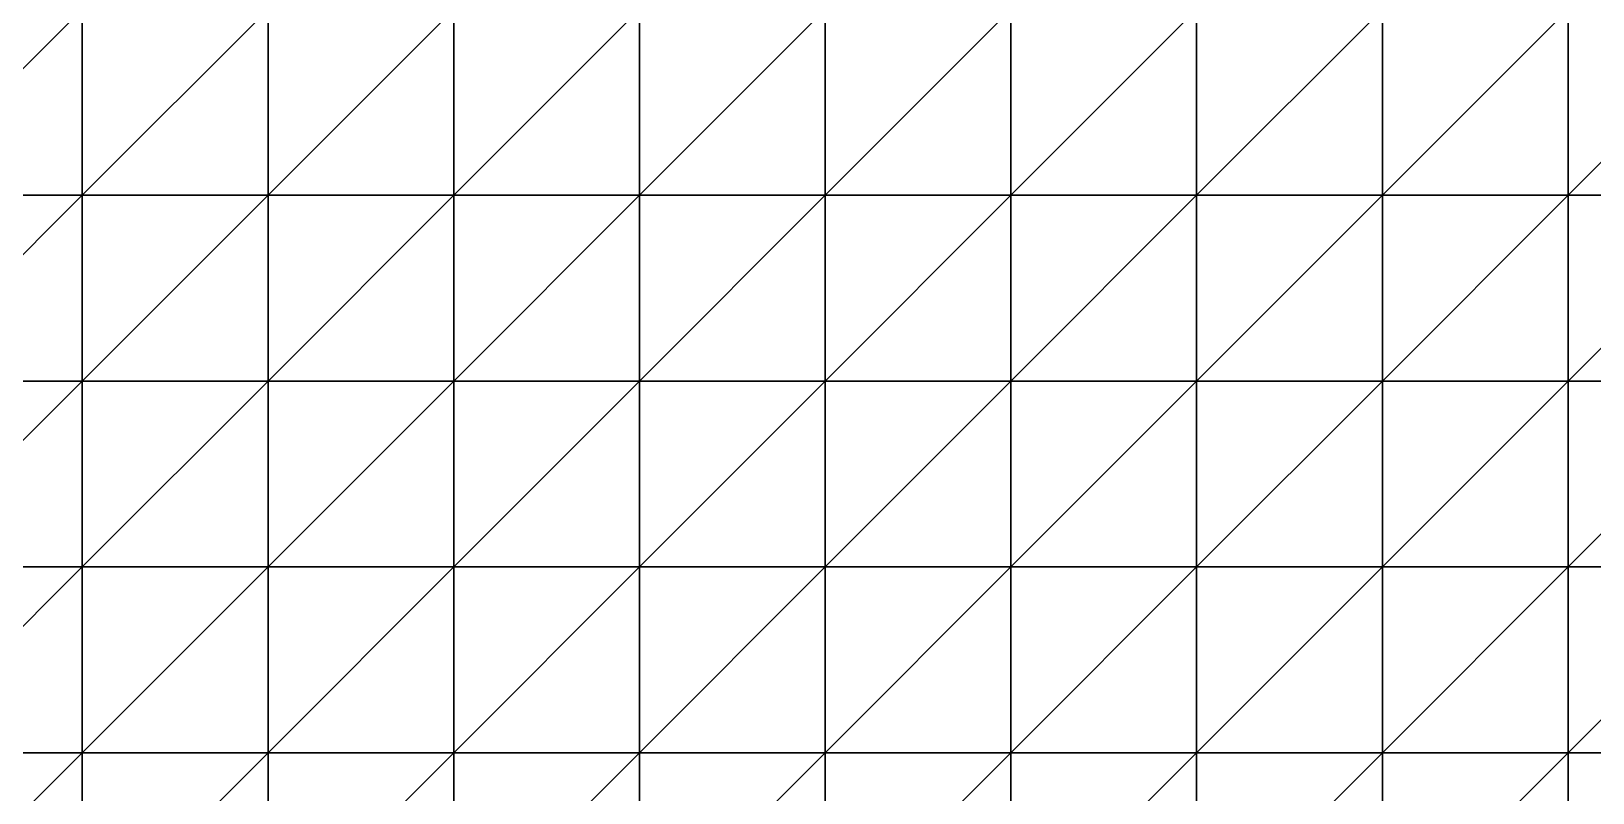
# Model space of a CAD drawing. Extents: x 292020 to 295740, y 4557680 to 4560040.
# Drawn here: x 293434.5 to 293602.7, y 4558215.7 to 4558297.7 of the extents above; entities that cross this region are included whole.
import ezdxf

# ---------------------------------------------------------------- set-up
doc = ezdxf.new("R2010")
doc.units = 0
doc.layers.add('RUN201_4_-_RUN201_NODOMAIN5_20X', color=7, linetype='CONTINUOUS')

msp = doc.modelspace()

# ---------------------------------------------------------------- linework, layer by layer
at = {"layer": 'RUN201_4_-_RUN201_NODOMAIN5_20X'}
for points in [[(293420, 4558300, 1840), (293420, 4558280, 1840), (293440, 4558300, 1840)], [(293440, 4558300, 1840), (293420, 4558280, 1840), (293440, 4558280, 1840)], [(293440, 4558300, 1940), (293420, 4558280, 1940), (293420, 4558300, 1940)], [(293440, 4558280, 1940), (293420, 4558280, 1940), (293440, 4558300, 1940)], [(293440, 4558300, 1840), (293440, 4558280, 1840), (293460, 4558300, 1840)], [(293460, 4558300, 1840), (293440, 4558280, 1840), (293460, 4558280, 1840)], [(293460, 4558300, 1940), (293440, 4558280, 1940), (293440, 4558300, 1940)], [(293460, 4558280, 1940), (293440, 4558280, 1940), (293460, 4558300, 1940)], [(293460, 4558300, 1840), (293460, 4558280, 1840), (293480, 4558300, 1840)], [(293480, 4558300, 1840), (293460, 4558280, 1840), (293480, 4558280, 1840)], [(293480, 4558300, 1940), (293460, 4558280, 1940), (293460, 4558300, 1940)], [(293480, 4558280, 1940), (293460, 4558280, 1940), (293480, 4558300, 1940)], [(293480, 4558300, 1840), (293480, 4558280, 1840), (293500, 4558300, 1840)], [(293500, 4558300, 1840), (293480, 4558280, 1840), (293500, 4558280, 1840)], [(293500, 4558300, 1940), (293480, 4558280, 1940), (293480, 4558300, 1940)], [(293500, 4558280, 1940), (293480, 4558280, 1940), (293500, 4558300, 1940)], [(293500, 4558300, 1840), (293500, 4558280, 1840), (293520, 4558300, 1840)], [(293520, 4558300, 1840), (293500, 4558280, 1840), (293520, 4558280, 1840)], [(293520, 4558300, 1940), (293500, 4558280, 1940), (293500, 4558300, 1940)], [(293520, 4558280, 1940), (293500, 4558280, 1940), (293520, 4558300, 1940)], [(293520, 4558300, 1840), (293520, 4558280, 1840), (293540, 4558300, 1840)], [(293540, 4558300, 1840), (293520, 4558280, 1840), (293540, 4558280, 1840)], [(293540, 4558300, 1940), (293520, 4558280, 1940), (293520, 4558300, 1940)], [(293540, 4558280, 1940), (293520, 4558280, 1940), (293540, 4558300, 1940)], [(293540, 4558300, 1840), (293540, 4558280, 1840), (293560, 4558300, 1840)], [(293560, 4558300, 1840), (293540, 4558280, 1840), (293560, 4558280, 1840)], [(293560, 4558300, 1940), (293540, 4558280, 1940), (293540, 4558300, 1940)], [(293560, 4558280, 1940), (293540, 4558280, 1940), (293560, 4558300, 1940)], [(293560, 4558300, 1840), (293560, 4558280, 1840), (293580, 4558300, 1840)], [(293580, 4558300, 1840), (293560, 4558280, 1840), (293580, 4558280, 1840)], [(293580, 4558300, 1940), (293560, 4558280, 1940), (293560, 4558300, 1940)], [(293580, 4558280, 1940), (293560, 4558280, 1940), (293580, 4558300, 1940)], [(293580, 4558280, 1840), (293580, 4558280, 1860), (293580, 4558300, 1840)], [(293580, 4558300, 1840), (293580, 4558280, 1860), (293580, 4558300, 1860)], [(293580, 4558300, 1860), (293580, 4558280, 1860), (293600, 4558300, 1860)], [(293600, 4558300, 1860), (293580, 4558280, 1860), (293600, 4558280, 1860)], [(293600, 4558300, 1960), (293580, 4558280, 1960), (293580, 4558300, 1960)], [(293600, 4558280, 1960), (293580, 4558280, 1960), (293600, 4558300, 1960)], [(293580, 4558300, 1940), (293580, 4558280, 1960), (293580, 4558280, 1940)], [(293580, 4558300, 1960), (293580, 4558280, 1960), (293580, 4558300, 1940)], [(293600, 4558280, 1860), (293600, 4558280, 1880), (293600, 4558300, 1860)], [(293600, 4558300, 1860), (293600, 4558280, 1880), (293600, 4558300, 1880)], [(293600, 4558300, 1880), (293600, 4558280, 1880), (293620, 4558300, 1880)], [(293620, 4558300, 1880), (293600, 4558280, 1880), (293620, 4558280, 1880)], [(293620, 4558300, 1960), (293600, 4558280, 1960), (293600, 4558300, 1960)], [(293620, 4558280, 1960), (293600, 4558280, 1960), (293620, 4558300, 1960)], [(293420, 4558280, 1840), (293420, 4558260, 1840), (293440, 4558280, 1840)], [(293440, 4558280, 1840), (293420, 4558260, 1840), (293440, 4558260, 1840)], [(293440, 4558280, 1940), (293420, 4558260, 1940), (293420, 4558280, 1940)], [(293440, 4558260, 1940), (293420, 4558260, 1940), (293440, 4558280, 1940)], [(293440, 4558280, 1840), (293440, 4558260, 1840), (293460, 4558280, 1840)], [(293460, 4558280, 1840), (293440, 4558260, 1840), (293460, 4558260, 1840)], [(293460, 4558280, 1940), (293440, 4558260, 1940), (293440, 4558280, 1940)], [(293460, 4558260, 1940), (293440, 4558260, 1940), (293460, 4558280, 1940)], [(293460, 4558280, 1840), (293460, 4558260, 1840), (293480, 4558280, 1840)], [(293480, 4558280, 1840), (293460, 4558260, 1840), (293480, 4558260, 1840)], [(293480, 4558280, 1940), (293460, 4558260, 1940), (293460, 4558280, 1940)], [(293480, 4558260, 1940), (293460, 4558260, 1940), (293480, 4558280, 1940)], [(293480, 4558280, 1840), (293480, 4558260, 1840), (293500, 4558280, 1840)], [(293500, 4558280, 1840), (293480, 4558260, 1840), (293500, 4558260, 1840)], [(293500, 4558280, 1940), (293480, 4558260, 1940), (293480, 4558280, 1940)], [(293500, 4558260, 1940), (293480, 4558260, 1940), (293500, 4558280, 1940)], [(293500, 4558280, 1840), (293500, 4558260, 1840), (293520, 4558280, 1840)], [(293520, 4558280, 1840), (293500, 4558260, 1840), (293520, 4558260, 1840)], [(293520, 4558280, 1940), (293500, 4558260, 1940), (293500, 4558280, 1940)], [(293520, 4558260, 1940), (293500, 4558260, 1940), (293520, 4558280, 1940)], [(293520, 4558280, 1840), (293520, 4558260, 1840), (293540, 4558280, 1840)], [(293540, 4558280, 1840), (293520, 4558260, 1840), (293540, 4558260, 1840)], [(293540, 4558280, 1940), (293520, 4558260, 1940), (293520, 4558280, 1940)], [(293540, 4558260, 1940), (293520, 4558260, 1940), (293540, 4558280, 1940)], [(293540, 4558280, 1840), (293540, 4558260, 1840), (293560, 4558280, 1840)], [(293560, 4558280, 1840), (293540, 4558260, 1840), (293560, 4558260, 1840)], [(293560, 4558280, 1940), (293540, 4558260, 1940), (293540, 4558280, 1940)], [(293560, 4558260, 1940), (293540, 4558260, 1940), (293560, 4558280, 1940)], [(293560, 4558260, 1840), (293560, 4558260, 1860), (293560, 4558280, 1840)], [(293560, 4558280, 1840), (293560, 4558260, 1860), (293560, 4558280, 1860)], [(293560, 4558280, 1840), (293560, 4558280, 1860), (293580, 4558280, 1840)], [(293580, 4558280, 1840), (293560, 4558280, 1860), (293580, 4558280, 1860)], [(293560, 4558280, 1860), (293560, 4558260, 1860), (293580, 4558280, 1860)], [(293580, 4558280, 1860), (293560, 4558260, 1860), (293580, 4558260, 1860)], [(293580, 4558280, 1960), (293560, 4558260, 1960), (293560, 4558280, 1960)], [(293580, 4558260, 1960), (293560, 4558260, 1960), (293580, 4558280, 1960)], [(293580, 4558280, 1940), (293560, 4558280, 1960), (293560, 4558280, 1940)], [(293580, 4558280, 1960), (293560, 4558280, 1960), (293580, 4558280, 1940)], [(293560, 4558280, 1940), (293560, 4558260, 1960), (293560, 4558260, 1940)], [(293560, 4558280, 1960), (293560, 4558260, 1960), (293560, 4558280, 1940)], [(293580, 4558260, 1860), (293580, 4558260, 1880), (293580, 4558280, 1860)], [(293580, 4558280, 1860), (293580, 4558260, 1880), (293580, 4558280, 1880)], [(293580, 4558280, 1860), (293580, 4558280, 1880), (293600, 4558280, 1860)], [(293600, 4558280, 1860), (293580, 4558280, 1880), (293600, 4558280, 1880)], [(293580, 4558280, 1880), (293580, 4558260, 1880), (293600, 4558280, 1880)], [(293600, 4558280, 1880), (293580, 4558260, 1880), (293600, 4558260, 1880)], [(293600, 4558280, 1960), (293580, 4558260, 1960), (293580, 4558280, 1960)], [(293600, 4558260, 1960), (293580, 4558260, 1960), (293600, 4558280, 1960)], [(293600, 4558260, 1880), (293600, 4558260, 1900), (293600, 4558280, 1880)], [(293600, 4558280, 1880), (293600, 4558260, 1900), (293600, 4558280, 1900)], [(293600, 4558280, 1880), (293600, 4558280, 1900), (293620, 4558280, 1880)], [(293620, 4558280, 1880), (293600, 4558280, 1900), (293620, 4558280, 1900)], [(293600, 4558280, 1900), (293600, 4558260, 1900), (293620, 4558280, 1900)], [(293620, 4558280, 1900), (293600, 4558260, 1900), (293620, 4558260, 1900)], [(293620, 4558280, 1960), (293600, 4558260, 1960), (293600, 4558280, 1960)], [(293620, 4558260, 1960), (293600, 4558260, 1960), (293620, 4558280, 1960)], [(293420, 4558260, 1840), (293420, 4558260, 1860), (293440, 4558260, 1840)], [(293440, 4558260, 1840), (293420, 4558260, 1860), (293440, 4558260, 1860)], [(293420, 4558260, 1860), (293420, 4558240, 1860), (293440, 4558260, 1860)], [(293440, 4558260, 1860), (293420, 4558240, 1860), (293440, 4558240, 1860)], [(293440, 4558260, 1940), (293420, 4558240, 1940), (293420, 4558260, 1940)], [(293440, 4558240, 1940), (293420, 4558240, 1940), (293440, 4558260, 1940)], [(293440, 4558260, 1840), (293440, 4558260, 1860), (293460, 4558260, 1840)], [(293460, 4558260, 1840), (293440, 4558260, 1860), (293460, 4558260, 1860)], [(293440, 4558260, 1860), (293440, 4558240, 1860), (293460, 4558260, 1860)], [(293460, 4558260, 1860), (293440, 4558240, 1860), (293460, 4558240, 1860)], [(293460, 4558260, 1940), (293440, 4558240, 1940), (293440, 4558260, 1940)], [(293460, 4558240, 1940), (293440, 4558240, 1940), (293460, 4558260, 1940)], [(293460, 4558260, 1840), (293460, 4558260, 1860), (293480, 4558260, 1840)], [(293480, 4558260, 1840), (293460, 4558260, 1860), (293480, 4558260, 1860)], [(293460, 4558260, 1860), (293460, 4558240, 1860), (293480, 4558260, 1860)], [(293480, 4558260, 1860), (293460, 4558240, 1860), (293480, 4558240, 1860)], [(293480, 4558260, 1940), (293460, 4558240, 1940), (293460, 4558260, 1940)], [(293480, 4558240, 1940), (293460, 4558240, 1940), (293480, 4558260, 1940)], [(293480, 4558260, 1840), (293480, 4558260, 1860), (293500, 4558260, 1840)], [(293500, 4558260, 1840), (293480, 4558260, 1860), (293500, 4558260, 1860)], [(293480, 4558260, 1860), (293480, 4558240, 1860), (293500, 4558260, 1860)], [(293500, 4558260, 1860), (293480, 4558240, 1860), (293500, 4558240, 1860)], [(293500, 4558260, 1940), (293480, 4558240, 1940), (293480, 4558260, 1940)], [(293500, 4558240, 1940), (293480, 4558240, 1940), (293500, 4558260, 1940)], [(293500, 4558260, 1840), (293500, 4558260, 1860), (293520, 4558260, 1840)], [(293520, 4558260, 1840), (293500, 4558260, 1860), (293520, 4558260, 1860)], [(293500, 4558260, 1860), (293500, 4558240, 1860), (293520, 4558260, 1860)], [(293520, 4558260, 1860), (293500, 4558240, 1860), (293520, 4558240, 1860)], [(293520, 4558260, 1940), (293500, 4558240, 1940), (293500, 4558260, 1940)], [(293520, 4558240, 1940), (293500, 4558240, 1940), (293520, 4558260, 1940)], [(293520, 4558260, 1840), (293520, 4558260, 1860), (293540, 4558260, 1840)], [(293540, 4558260, 1840), (293520, 4558260, 1860), (293540, 4558260, 1860)], [(293520, 4558260, 1860), (293520, 4558240, 1860), (293540, 4558260, 1860)], [(293540, 4558260, 1860), (293520, 4558240, 1860), (293540, 4558240, 1860)], [(293540, 4558260, 1940), (293520, 4558240, 1940), (293520, 4558260, 1940)], [(293540, 4558240, 1940), (293520, 4558240, 1940), (293540, 4558260, 1940)], [(293540, 4558260, 1840), (293540, 4558260, 1860), (293560, 4558260, 1840)], [(293560, 4558260, 1840), (293540, 4558260, 1860), (293560, 4558260, 1860)], [(293540, 4558260, 1860), (293540, 4558240, 1860), (293560, 4558260, 1860)], [(293560, 4558260, 1860), (293540, 4558240, 1860), (293560, 4558240, 1860)], [(293560, 4558260, 1960), (293540, 4558240, 1960), (293540, 4558260, 1960)], [(293560, 4558240, 1960), (293540, 4558240, 1960), (293560, 4558260, 1960)], [(293560, 4558260, 1940), (293540, 4558260, 1960), (293540, 4558260, 1940)], [(293560, 4558260, 1960), (293540, 4558260, 1960), (293560, 4558260, 1940)], [(293540, 4558260, 1940), (293540, 4558240, 1960), (293540, 4558240, 1940)], [(293540, 4558260, 1960), (293540, 4558240, 1960), (293540, 4558260, 1940)], [(293560, 4558240, 1860), (293560, 4558240, 1880), (293560, 4558260, 1860)], [(293560, 4558260, 1860), (293560, 4558240, 1880), (293560, 4558260, 1880)], [(293560, 4558260, 1860), (293560, 4558260, 1880), (293580, 4558260, 1860)], [(293580, 4558260, 1860), (293560, 4558260, 1880), (293580, 4558260, 1880)], [(293560, 4558260, 1880), (293560, 4558240, 1880), (293580, 4558260, 1880)], [(293580, 4558260, 1880), (293560, 4558240, 1880), (293580, 4558240, 1880)], [(293580, 4558260, 1960), (293560, 4558240, 1960), (293560, 4558260, 1960)], [(293580, 4558240, 1960), (293560, 4558240, 1960), (293580, 4558260, 1960)], [(293580, 4558260, 1880), (293580, 4558240, 1880), (293600, 4558260, 1880)], [(293600, 4558260, 1880), (293580, 4558240, 1880), (293600, 4558240, 1880)], [(293600, 4558260, 1960), (293580, 4558240, 1960), (293580, 4558260, 1960)], [(293600, 4558240, 1960), (293580, 4558240, 1960), (293600, 4558260, 1960)], [(293600, 4558240, 1880), (293600, 4558240, 1900), (293600, 4558260, 1880)], [(293600, 4558260, 1880), (293600, 4558240, 1900), (293600, 4558260, 1900)], [(293600, 4558260, 1900), (293600, 4558240, 1900), (293620, 4558260, 1900)], [(293620, 4558260, 1900), (293600, 4558240, 1900), (293620, 4558240, 1900)], [(293620, 4558260, 1960), (293600, 4558240, 1960), (293600, 4558260, 1960)], [(293620, 4558240, 1960), (293600, 4558240, 1960), (293620, 4558260, 1960)], [(293420, 4558240, 1860), (293420, 4558240, 1880), (293440, 4558240, 1860)], [(293440, 4558240, 1860), (293420, 4558240, 1880), (293440, 4558240, 1880)], [(293420, 4558240, 1880), (293420, 4558220, 1880), (293440, 4558240, 1880)], [(293440, 4558240, 1880), (293420, 4558220, 1880), (293440, 4558220, 1880)], [(293440, 4558240, 1940), (293420, 4558220, 1940), (293420, 4558240, 1940)], [(293440, 4558220, 1940), (293420, 4558220, 1940), (293440, 4558240, 1940)], [(293440, 4558240, 1860), (293440, 4558240, 1880), (293460, 4558240, 1860)], [(293460, 4558240, 1860), (293440, 4558240, 1880), (293460, 4558240, 1880)], [(293440, 4558240, 1880), (293440, 4558220, 1880), (293460, 4558240, 1880)], [(293460, 4558240, 1880), (293440, 4558220, 1880), (293460, 4558220, 1880)], [(293460, 4558240, 1940), (293440, 4558220, 1940), (293440, 4558240, 1940)], [(293460, 4558220, 1940), (293440, 4558220, 1940), (293460, 4558240, 1940)], [(293460, 4558240, 1860), (293460, 4558240, 1880), (293480, 4558240, 1860)], [(293480, 4558240, 1860), (293460, 4558240, 1880), (293480, 4558240, 1880)], [(293460, 4558240, 1880), (293460, 4558220, 1880), (293480, 4558240, 1880)], [(293480, 4558240, 1880), (293460, 4558220, 1880), (293480, 4558220, 1880)], [(293480, 4558240, 1940), (293460, 4558220, 1940), (293460, 4558240, 1940)], [(293480, 4558220, 1940), (293460, 4558220, 1940), (293480, 4558240, 1940)], [(293480, 4558240, 1860), (293480, 4558240, 1880), (293500, 4558240, 1860)], [(293500, 4558240, 1860), (293480, 4558240, 1880), (293500, 4558240, 1880)], [(293480, 4558240, 1880), (293480, 4558220, 1880), (293500, 4558240, 1880)], [(293500, 4558240, 1880), (293480, 4558220, 1880), (293500, 4558220, 1880)], [(293500, 4558240, 1940), (293480, 4558220, 1940), (293480, 4558240, 1940)], [(293500, 4558220, 1940), (293480, 4558220, 1940), (293500, 4558240, 1940)], [(293500, 4558240, 1860), (293500, 4558240, 1880), (293520, 4558240, 1860)], [(293520, 4558240, 1860), (293500, 4558240, 1880), (293520, 4558240, 1880)], [(293500, 4558240, 1880), (293500, 4558220, 1880), (293520, 4558240, 1880)], [(293520, 4558240, 1880), (293500, 4558220, 1880), (293520, 4558220, 1880)], [(293520, 4558240, 1940), (293500, 4558220, 1940), (293500, 4558240, 1940)], [(293520, 4558220, 1940), (293500, 4558220, 1940), (293520, 4558240, 1940)], [(293520, 4558240, 1860), (293520, 4558240, 1880), (293540, 4558240, 1860)], [(293540, 4558240, 1860), (293520, 4558240, 1880), (293540, 4558240, 1880)], [(293520, 4558240, 1880), (293520, 4558220, 1880), (293540, 4558240, 1880)], [(293540, 4558240, 1880), (293520, 4558220, 1880), (293540, 4558220, 1880)], [(293540, 4558240, 1960), (293520, 4558220, 1960), (293520, 4558240, 1960)], [(293540, 4558220, 1960), (293520, 4558220, 1960), (293540, 4558240, 1960)], [(293540, 4558240, 1940), (293520, 4558240, 1960), (293520, 4558240, 1940)], [(293540, 4558240, 1960), (293520, 4558240, 1960), (293540, 4558240, 1940)], [(293520, 4558240, 1940), (293520, 4558220, 1960), (293520, 4558220, 1940)], [(293520, 4558240, 1960), (293520, 4558220, 1960), (293520, 4558240, 1940)], [(293540, 4558240, 1860), (293540, 4558240, 1880), (293560, 4558240, 1860)], [(293560, 4558240, 1860), (293540, 4558240, 1880), (293560, 4558240, 1880)], [(293540, 4558240, 1880), (293540, 4558220, 1880), (293560, 4558240, 1880)], [(293560, 4558240, 1880), (293540, 4558220, 1880), (293560, 4558220, 1880)], [(293560, 4558240, 1960), (293540, 4558220, 1960), (293540, 4558240, 1960)], [(293560, 4558220, 1960), (293540, 4558220, 1960), (293560, 4558240, 1960)], [(293560, 4558220, 1880), (293560, 4558220, 1900), (293560, 4558240, 1880)], [(293560, 4558240, 1880), (293560, 4558220, 1900), (293560, 4558240, 1900)], [(293560, 4558240, 1880), (293560, 4558240, 1900), (293580, 4558240, 1880)], [(293580, 4558240, 1880), (293560, 4558240, 1900), (293580, 4558240, 1900)], [(293560, 4558240, 1900), (293560, 4558220, 1900), (293580, 4558240, 1900)], [(293580, 4558240, 1900), (293560, 4558220, 1900), (293580, 4558220, 1900)], [(293580, 4558240, 1960), (293560, 4558220, 1960), (293560, 4558240, 1960)], [(293580, 4558220, 1960), (293560, 4558220, 1960), (293580, 4558240, 1960)], [(293580, 4558240, 1880), (293580, 4558240, 1900), (293600, 4558240, 1880)], [(293600, 4558240, 1880), (293580, 4558240, 1900), (293600, 4558240, 1900)], [(293580, 4558240, 1900), (293580, 4558220, 1900), (293600, 4558240, 1900)], [(293600, 4558240, 1900), (293580, 4558220, 1900), (293600, 4558220, 1900)], [(293600, 4558240, 1960), (293580, 4558220, 1960), (293580, 4558240, 1960)], [(293600, 4558220, 1960), (293580, 4558220, 1960), (293600, 4558240, 1960)], [(293600, 4558240, 1900), (293600, 4558220, 1900), (293620, 4558240, 1900)], [(293620, 4558240, 1900), (293600, 4558220, 1900), (293620, 4558220, 1900)], [(293620, 4558240, 1960), (293600, 4558220, 1960), (293600, 4558240, 1960)], [(293620, 4558220, 1960), (293600, 4558220, 1960), (293620, 4558240, 1960)], [(293420, 4558220, 1880), (293420, 4558220, 1900), (293440, 4558220, 1880)], [(293440, 4558220, 1880), (293420, 4558220, 1900), (293440, 4558220, 1900)], [(293420, 4558220, 1900), (293420, 4558200, 1900), (293440, 4558220, 1900)], [(293440, 4558220, 1900), (293420, 4558200, 1900), (293440, 4558200, 1900)], [(293440, 4558220, 1940), (293420, 4558200, 1940), (293420, 4558220, 1940)], [(293440, 4558200, 1940), (293420, 4558200, 1940), (293440, 4558220, 1940)], [(293440, 4558220, 1880), (293440, 4558220, 1900), (293460, 4558220, 1880)], [(293460, 4558220, 1880), (293440, 4558220, 1900), (293460, 4558220, 1900)], [(293440, 4558220, 1900), (293440, 4558200, 1900), (293460, 4558220, 1900)], [(293460, 4558220, 1900), (293440, 4558200, 1900), (293460, 4558200, 1900)], [(293460, 4558220, 1940), (293440, 4558200, 1940), (293440, 4558220, 1940)], [(293460, 4558200, 1940), (293440, 4558200, 1940), (293460, 4558220, 1940)], [(293460, 4558220, 1880), (293460, 4558220, 1900), (293480, 4558220, 1880)], [(293480, 4558220, 1880), (293460, 4558220, 1900), (293480, 4558220, 1900)], [(293460, 4558220, 1900), (293460, 4558200, 1900), (293480, 4558220, 1900)], [(293480, 4558220, 1900), (293460, 4558200, 1900), (293480, 4558200, 1900)], [(293480, 4558220, 1940), (293460, 4558200, 1940), (293460, 4558220, 1940)], [(293480, 4558200, 1940), (293460, 4558200, 1940), (293480, 4558220, 1940)], [(293480, 4558220, 1880), (293480, 4558220, 1900), (293500, 4558220, 1880)], [(293500, 4558220, 1880), (293480, 4558220, 1900), (293500, 4558220, 1900)], [(293480, 4558220, 1900), (293480, 4558200, 1900), (293500, 4558220, 1900)], [(293500, 4558220, 1900), (293480, 4558200, 1900), (293500, 4558200, 1900)], [(293500, 4558220, 1960), (293480, 4558200, 1960), (293480, 4558220, 1960)], [(293500, 4558200, 1960), (293480, 4558200, 1960), (293500, 4558220, 1960)], [(293500, 4558220, 1940), (293480, 4558220, 1960), (293480, 4558220, 1940)], [(293500, 4558220, 1960), (293480, 4558220, 1960), (293500, 4558220, 1940)], [(293480, 4558220, 1940), (293480, 4558200, 1960), (293480, 4558200, 1940)], [(293480, 4558220, 1960), (293480, 4558200, 1960), (293480, 4558220, 1940)], [(293500, 4558220, 1880), (293500, 4558220, 1900), (293520, 4558220, 1880)], [(293520, 4558220, 1880), (293500, 4558220, 1900), (293520, 4558220, 1900)], [(293500, 4558220, 1900), (293500, 4558200, 1900), (293520, 4558220, 1900)], [(293520, 4558220, 1900), (293500, 4558200, 1900), (293520, 4558200, 1900)], [(293520, 4558220, 1960), (293500, 4558200, 1960), (293500, 4558220, 1960)], [(293520, 4558200, 1960), (293500, 4558200, 1960), (293520, 4558220, 1960)], [(293520, 4558220, 1940), (293500, 4558220, 1960), (293500, 4558220, 1940)], [(293520, 4558220, 1960), (293500, 4558220, 1960), (293520, 4558220, 1940)], [(293520, 4558220, 1880), (293520, 4558220, 1900), (293540, 4558220, 1880)], [(293540, 4558220, 1880), (293520, 4558220, 1900), (293540, 4558220, 1900)], [(293520, 4558220, 1900), (293520, 4558200, 1900), (293540, 4558220, 1900)], [(293540, 4558220, 1900), (293520, 4558200, 1900), (293540, 4558200, 1900)], [(293540, 4558220, 1960), (293520, 4558200, 1960), (293520, 4558220, 1960)], [(293540, 4558200, 1960), (293520, 4558200, 1960), (293540, 4558220, 1960)], [(293540, 4558220, 1880), (293540, 4558220, 1900), (293560, 4558220, 1880)], [(293560, 4558220, 1880), (293540, 4558220, 1900), (293560, 4558220, 1900)], [(293540, 4558220, 1900), (293540, 4558200, 1900), (293560, 4558220, 1900)], [(293560, 4558220, 1900), (293540, 4558200, 1900), (293560, 4558200, 1900)], [(293560, 4558220, 1960), (293540, 4558200, 1960), (293540, 4558220, 1960)], [(293560, 4558200, 1960), (293540, 4558200, 1960), (293560, 4558220, 1960)], [(293560, 4558220, 1900), (293560, 4558200, 1900), (293580, 4558220, 1900)], [(293580, 4558220, 1900), (293560, 4558200, 1900), (293580, 4558200, 1900)], [(293580, 4558220, 1960), (293560, 4558200, 1960), (293560, 4558220, 1960)], [(293580, 4558200, 1960), (293560, 4558200, 1960), (293580, 4558220, 1960)], [(293580, 4558220, 1900), (293580, 4558200, 1900), (293600, 4558220, 1900)], [(293600, 4558220, 1900), (293580, 4558200, 1900), (293600, 4558200, 1900)], [(293600, 4558220, 1960), (293580, 4558200, 1960), (293580, 4558220, 1960)], [(293600, 4558200, 1960), (293580, 4558200, 1960), (293600, 4558220, 1960)], [(293600, 4558200, 1900), (293600, 4558200, 1920), (293600, 4558220, 1900)], [(293600, 4558220, 1900), (293600, 4558200, 1920), (293600, 4558220, 1920)], [(293600, 4558220, 1900), (293600, 4558220, 1920), (293620, 4558220, 1900)], [(293620, 4558220, 1900), (293600, 4558220, 1920), (293620, 4558220, 1920)], [(293600, 4558220, 1920), (293600, 4558200, 1920), (293620, 4558220, 1920)], [(293620, 4558220, 1920), (293600, 4558200, 1920), (293620, 4558200, 1920)], [(293620, 4558220, 1960), (293600, 4558200, 1960), (293600, 4558220, 1960)], [(293620, 4558200, 1960), (293600, 4558200, 1960), (293620, 4558220, 1960)]]:
    msp.add_3dface(points, dxfattribs=at)

doc.saveas('drawing.dxf')
